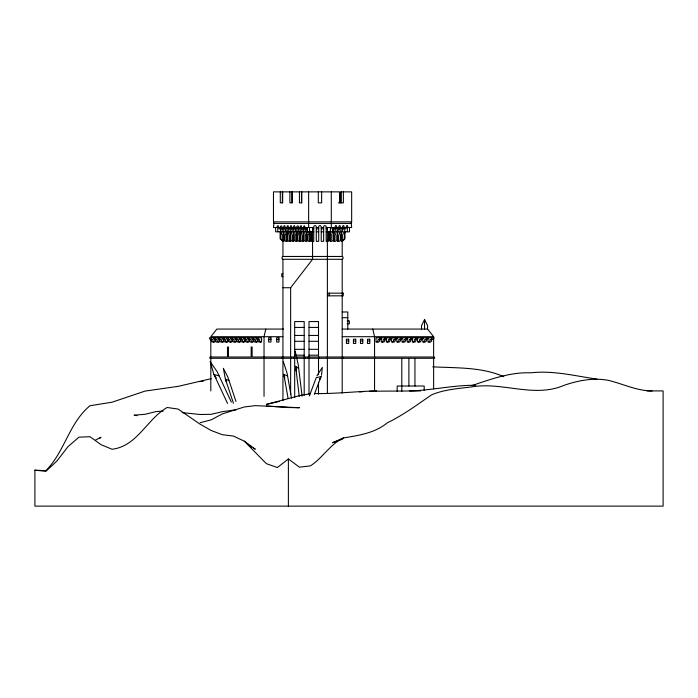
<?xml version="1.0" encoding="UTF-8"?>
<svg xmlns="http://www.w3.org/2000/svg" width="698" height="698" viewBox="0 0 698 698"><rect width="100%" height="100%" fill="white"/><g stroke="black" fill="none" stroke-linecap="round" stroke-linejoin="round"><path stroke-width="1.05" d="M321.542 375.262L322.293 367.418L316.944 375.812M265.807 329.063L264.036 336.698L264.036 396.377M309.389 395.888L316.264 377.627L320.687 376.684L319.885 379.206L321.097 376.423L314.344 394.387M328.47 239.92L327.379 241.334L328.549 238.76L328.549 231.806M433.633 357.001L252.118 357.001L252.118 347.037L251.167 347.037L251.167 357.001L228.438 357.001L228.438 347.037L227.487 347.037L227.487 357.001L210.813 357.001L209.845 357.271L209.845 358.275L434.601 358.275L434.601 357.271L433.633 357.001L433.633 336.698L427.577 329.063L427.577 325.661L424.55 319.527L421.522 325.661L421.522 329.063M329.377 235.348L330.285 233.612L330.285 231.806M333.443 227.522L332.789 228.787L331.855 228.787L332.545 227.522L332.545 231.806M333.112 231.806L333.74 228.787L336.497 228.787L337.151 227.522M334.682 228.787L335.337 227.522L338.678 227.522L339.158 225.786A1.405 0.995 -90 0 1 340.101 225.786L340.572 227.522M336.811 231.806L337.448 228.787L340.196 228.787L340.851 227.522M338.382 228.787L339.045 227.522L342.386 227.522L342.858 225.786A1.405 0.995 -90 0 1 343.8 225.786L344.28 227.522M340.519 231.806L341.148 228.787L343.905 228.787L344.559 227.522M342.09 228.787L342.744 227.522L346.086 227.522L346.566 225.786A1.405 0.995 -90 0 1 347.508 225.786L347.979 227.522M290.647 394.213L290.647 287.724L312.564 259.29L312.564 227.522M327.379 241.334L329.377 238.76M333.984 231.806L333.984 233.612L333.086 235.348L333.086 240.016L331.986 241.334L330.171 241.334L331.271 240.016L331.271 235.348L332.169 233.612L332.169 231.806M337.692 231.806L337.692 233.612L336.785 235.348L336.785 240.016L335.694 241.334L333.88 241.334L334.97 240.016L334.97 235.348L335.878 233.612L335.878 231.806L338.626 231.806L339.263 228.787M341.392 231.806L341.392 233.612L340.493 235.348L340.493 240.016L339.394 241.334L337.579 241.334L338.678 240.016L338.678 235.348L339.577 233.612L339.577 231.806L342.334 231.806L342.962 228.787M343.739 239.92L342.195 241.334L341.287 241.334L342.378 240.016L342.378 235.348L343.285 233.612L343.285 231.806L349.497 231.806L349.497 227.522M377.06 342.046L377.967 340.956L377.967 339.612L380.715 339.612L381.509 337.823M379.084 339.612L379.878 337.823M382.251 342.046L383.158 340.956L383.158 339.612L385.915 339.612L386.701 337.823M384.275 339.612L385.069 337.823M387.442 342.046L388.35 340.956L388.35 339.612L391.107 339.612L391.901 337.823M389.475 339.612L390.261 337.823M392.642 342.046L393.55 340.956L393.55 339.612L396.298 339.612L397.092 337.823M394.667 339.612L395.461 337.823M397.834 342.046L398.741 340.956L398.741 339.612L401.498 339.612L402.292 337.823M399.858 339.612L400.652 337.823M403.034 342.046L403.941 340.956L403.941 339.612L406.69 339.612L407.484 337.823M405.058 339.612L405.843 337.823M408.225 342.046L409.133 340.956L409.133 339.612L411.89 339.612L412.675 337.823M410.25 339.612L411.043 337.823M413.417 342.046L414.324 340.956L414.324 339.612L417.081 339.612L417.875 337.823M415.441 339.612L416.235 337.823M418.617 342.046L419.524 340.956L419.524 339.612L422.273 339.612L423.067 337.823M420.641 339.612L421.435 337.823M423.808 342.046L424.716 340.956L424.716 339.612L427.473 339.612L428.267 337.823M425.832 339.612L426.626 337.823M429.008 342.046L429.916 340.956L429.916 339.612L432.664 339.612L433.458 337.823L376.039 337.823L376.039 342.046L378.691 342.046L379.599 340.956L379.599 339.612M431.032 339.612L431.818 337.823M433.301 339.612L434.095 337.823M280.805 231.806L280.168 228.787L279.226 228.787L278.572 227.522L273.468 227.522L273.939 223.028L273.468 221.868L273.468 191.871L339.577 191.871L339.577 202.839M282.934 256.454L282.062 257.161L282.062 258.583L282.934 259.29L342.195 259.29L343.058 258.583L343.058 257.161L342.195 256.454L282.934 256.454L282.934 241.334L280.936 238.76L280.936 231.806M340.467 202.839L340.467 191.871L351.661 191.871L351.661 221.868L351.19 222.261L351.661 227.522L346.452 227.522L345.789 228.787L344.856 228.787L344.193 238.76L342.195 241.334L342.195 256.454M652.08 390.924C636.672 390.932 622.738 383.699 607.993 380.288C593.134 377.531 578.014 380.541 563.914 385.375C535.287 397.703 505.212 382.975 475.739 386.334C460.942 388.507 445.594 388.908 431.661 394.815C417.256 404.613 403.365 415.083 387.573 422.648C375.062 433.022 358.964 435.404 343.486 437.943C330.006 444.277 322.738 457.905 310.427 465.88L299.407 467.171L288.387 458.961L277.359 467.529L266.339 463.655L244.3 441.162L233.28 436.023L222.261 434.697L211.241 430.509L200.213 424.262L178.173 409.089L167.154 407.484C147.008 418.931 137.183 446.362 112.046 449.25L101.027 444.696L90.007 436.721L78.987 437.157L67.959 446.676L56.939 460.994L45.92 471.325L34.9 470.199L34.9 506.129L663.1 506.129L663.1 390.924L647.072 390.924M99.334 438.553L101.027 437.253L95.513 440.089M343.486 437.943L332.466 442.724L342.491 439.155M471.735 385.636C490.895 379.18 510.343 372.025 530.846 372.811C553.025 370.298 575.056 375.925 596.973 379.127M34.9 470.199L45.92 470.609C64.731 451.772 69.146 422.77 90.007 405.739L112.046 402.205L145.114 391.072L178.173 386.36L211.241 378.665M200.213 422.674L211.241 419.83L222.261 413.931L244.3 406.986L255.32 405.634L299.407 407.728L285.377 407.484M310.427 393.646L299.407 395.679L266.339 404.395L279.357 401.402M236.282 409.743L222.261 411.689L211.241 414.315L200.213 414.507L182.178 412.623M200.213 381.536L203.223 381.204M359.522 391.944L364.539 391.473M163.149 411.087L156.134 411.567L145.114 414.289L134.086 415.179L137.096 415.65M475.739 385.287C453.508 385.008 431.774 390.418 409.613 390.924M369.539 391.212L420.641 390.924M314.432 393.55C335.206 393.934 355.823 391.395 376.554 390.924M338.356 202.839L343.381 202.839L343.381 191.871M273.468 221.868L351.661 221.868M273.468 223.412L351.661 223.412M313.768 227.522L305.061 227.522L304.223 225.62L303.377 227.522M316.29 227.522L318.707 227.522M321.228 227.522L323.645 227.522M326.167 227.522L334.979 227.522L335.45 225.786A1.405 0.995 -90 0 1 336.392 225.786L336.872 227.522M312.564 228.787L313.768 228.787M316.29 228.787L318.707 228.787M321.228 228.787L323.645 228.787M326.167 228.787L327.379 228.787M313.768 231.806L305.532 231.806L304.895 228.787M316.29 231.806L318.707 231.806M321.228 231.806L323.645 231.806M326.167 231.806L334.927 231.806L335.555 228.787M283.737 234.109L283.737 241.334L281.381 239.92M287.026 231.012L287.026 241.334L285.421 241.334L284.322 240.016L284.322 235.348L283.423 233.612L283.423 231.806M290.324 233.08L290.324 241.334L288.71 241.334L287.62 240.016L287.62 235.348L286.712 233.612L286.712 231.806M293.614 233.08L293.614 241.334L292 241.334L290.909 240.016L290.909 235.348L290.002 233.612L290.002 231.806M296.903 231.012L296.903 241.334L295.298 241.334L294.198 240.016L294.198 235.348L293.3 233.612L293.3 231.806M300.201 231.012L300.201 241.334L298.587 241.334L297.496 240.016L297.496 235.348L296.589 233.612L296.589 231.806M303.49 233.08L303.49 241.334L301.876 241.334L300.786 240.016L300.786 235.348L299.878 233.612L299.878 231.806M306.78 234.109L306.78 241.334L305.174 241.334L304.075 240.016L304.075 235.348L303.176 233.612L303.176 231.806M310.078 231.012L310.078 241.334L308.464 241.334L307.373 240.016L307.373 235.348L306.466 233.612L306.466 231.806M282.934 273.738L281.756 273.738L281.756 276.661L282.934 276.661M282.934 287.724L290.647 287.724M342.195 311.989L347.796 311.989L347.796 329.124M342.195 317.686L347.796 317.686M347.194 320.879L349.375 320.879L349.375 323.759L347.194 323.759M294.687 327.423L304.188 327.423M309.013 327.423L318.506 327.423M283.528 329.063L216.869 329.063L210.813 336.698L282.934 336.698M342.195 329.063L427.577 329.063M294.687 335.441L304.188 335.441M309.013 335.441L318.506 335.441M342.195 336.698L433.633 336.698M268.643 339.612L270.955 339.612M276.644 339.612L278.956 339.612M346.4 341.017L348.712 341.017M353.424 341.017L355.736 341.017M360.438 341.017L362.759 341.017M367.462 341.017L369.774 341.017M294.687 341.305L304.188 341.305M309.013 341.305L318.506 341.305M294.687 349.323L304.188 349.323M309.013 349.323L318.506 349.323M294.687 355.186L304.188 355.186M309.013 355.186L318.506 355.186M298.36 368.212L295.987 366.633L296.345 370.839L295.612 366.197L299.268 396.403M219.085 375.838L214.007 374.521L227.531 403.418M287.166 375.838L284.269 374.521L284.705 378.037L283.798 374.163L288.1 398.471M228.961 380.41L225.454 379.293L233.472 403.304M266.339 405.983L288.387 407.475M432.664 366.808C456.509 368.16 481.445 366.816 503.799 376.667M249.814 446.101L251.646 447.139M253.487 448.168L255.32 449.207L244.3 441.162M258.53 339.612L257.745 337.823M260.555 342.046L259.647 340.956L259.647 339.612L256.899 339.612L256.105 337.823M254.281 339.612L253.496 337.823M256.314 342.046L255.407 340.956L255.407 339.612L252.65 339.612L251.856 337.823M250.041 339.612L249.247 337.823M252.065 342.046L251.158 340.956L251.158 339.612L248.401 339.612L247.607 337.823M245.792 339.612L244.998 337.823M247.816 342.046L246.909 340.956L246.909 339.612L244.152 339.612L243.366 337.823M241.543 339.612L240.749 337.823M243.567 342.046L242.66 340.956L242.66 339.612L239.903 339.612L239.117 337.823M237.294 339.612L236.5 337.823M239.318 342.046L238.411 340.956L238.411 339.612L235.662 339.612L234.868 337.823M233.045 339.612L232.251 337.823M235.069 342.046L234.162 340.956L234.162 339.612L231.413 339.612L230.619 337.823M228.796 339.612L228.01 337.823M230.829 342.046L229.921 340.956L229.921 339.612L227.164 339.612L226.37 337.823M224.555 339.612L223.761 337.823M226.58 342.046L225.672 340.956L225.672 339.612L222.915 339.612L222.121 337.823M220.306 339.612L219.512 337.823M222.33 342.046L221.423 340.956L221.423 339.612L218.666 339.612L217.872 337.823M216.057 339.612L215.263 337.823M218.081 342.046L217.174 340.956L217.174 339.612L214.417 339.612L213.632 337.823M211.808 339.612L211.014 337.823M213.832 342.046L212.925 340.956L212.925 339.612L210.177 339.612L209.383 337.823L261.576 337.823L261.576 342.046L258.923 342.046L258.016 340.956L258.016 339.612M311.395 231.806L311.395 238.76L312.564 241.334L311.465 239.92M310.078 241.334L308.978 240.016L308.978 235.348L308.08 233.612L308.08 231.806M306.78 241.334L305.689 240.016L305.689 235.348L304.782 233.612L304.782 231.806L302.234 231.806L301.606 228.787M303.49 241.334L302.4 240.016L302.4 235.348L301.492 233.612L301.492 231.806L298.945 231.806L298.308 228.787M300.201 241.334L299.102 240.016L299.102 235.348L298.203 233.612L298.203 231.806L295.655 231.806L295.018 228.787M296.903 241.334L295.812 240.016L295.812 235.348L294.905 233.612L294.905 231.806L292.357 231.806L291.729 228.787M293.614 241.334L292.523 240.016L292.523 235.348L291.616 233.612L291.616 231.806L289.068 231.806L288.431 228.787M290.324 241.334L289.225 240.016L289.225 235.348L288.326 233.612L288.326 231.806L285.779 231.806L285.142 228.787M287.026 241.334L285.936 240.016L285.936 235.348L285.028 233.612L285.028 231.806L282.481 231.806L281.852 228.787M283.737 241.334L282.646 240.016L282.646 235.348L281.739 233.612L281.739 231.806L275.631 231.806L275.631 227.522M310.566 238.76L312.564 241.334M214.007 374.521L216.301 378.037M306.588 227.522L307.251 228.787M310.662 235.348L309.755 233.612L309.755 231.806M305.567 228.787L304.913 227.522L301.772 227.522L301.143 225.663L300.332 225.986L300.088 227.522M307.137 231.806L306.509 228.787L303.953 228.787L303.298 227.522M302.278 228.787L301.615 227.522L298.474 227.522C298.91 224.014 295.027 226.702 297.374 228.787L299.922 228.787L300.559 231.806M303.848 231.806L303.211 228.787L300.664 228.787L300.009 227.522M298.98 228.787L298.325 227.522L295.184 227.522L294.565 225.663L293.753 225.986L293.5 227.522M295.69 228.787L295.036 227.522L291.895 227.522L291.267 225.663L290.455 225.986L290.211 227.522M297.261 231.806L296.633 228.787L294.076 228.787L293.422 227.522M292.401 228.787L291.738 227.522L288.597 227.522L287.977 225.663L287.166 225.986L286.922 227.522M293.971 231.806L293.334 228.787L290.787 228.787L290.132 227.522M289.103 228.787L288.449 227.522L285.308 227.522L284.688 225.663L283.877 225.986L283.624 227.522M290.682 231.806L290.045 228.787L287.497 228.787L286.834 227.522M285.814 228.787L285.159 227.522L282.018 227.522C282.446 224.014 278.563 226.702 280.91 228.787L283.458 228.787L284.095 231.806M287.384 231.806L286.756 228.787L284.199 228.787L283.545 227.522M282.524 228.787L281.861 227.522L278.72 227.522L278.101 225.663L277.289 225.986L277.045 227.522M231.378 402.135L217.191 371.807L210.185 361.59L213.78 374.032M225.454 379.293L226.658 382.277M235.976 401.42L227.818 376.981L223.351 368.3L225.323 378.874M283.309 361.59L287.114 373.299L291.511 398.148M226.012 379.808L226.44 381.457M372.784 329.063L374.556 336.698L374.556 390.967M295.202 351.155L298.325 365.167L302.094 396.246M433.633 358.545L433.633 388.812M431.547 339.612L431.547 340.956L430.64 342.046L427.987 342.046L427.987 337.823M426.356 339.612L426.356 340.956L425.448 342.046L422.787 342.046L422.787 337.823M424.55 319.527L424.55 329.063M424.192 390.374L424.192 386.011L397.179 386.011L397.179 391.465M421.156 339.612L421.156 340.956L420.248 342.046L417.596 342.046L417.596 337.823M415.964 339.612L415.964 340.956L415.057 342.046L412.405 342.046L412.405 337.823M414.944 358.545L414.944 386.011M410.773 339.612L410.773 340.956L409.857 342.046L407.204 342.046L407.204 338.879M408.888 358.545L408.888 386.011M405.573 339.612L405.573 340.956L404.666 342.046L402.013 342.046L402.013 337.823M401.804 358.545L401.804 391.465M400.382 339.612L400.382 340.956L399.474 342.046L396.822 342.046L396.822 337.823M395.181 339.612L395.181 340.956L394.274 342.046L391.622 342.046L391.622 337.823M389.99 339.612L389.99 340.956L389.083 342.046L386.43 342.046L386.43 337.823M384.799 339.612L384.799 340.956L383.883 342.046L381.23 342.046L381.23 337.823M347.36 227.522L347.36 231.806M345.013 231.806L345.013 238.76L342.195 241.334L343.285 239.92M342.195 259.29L342.195 357.001L342.875 357.271L342.875 358.275L342.195 358.545L342.195 393.131M341.331 191.871L341.331 202.839M341.287 231.012L341.287 241.334M337.579 231.012L337.579 241.334M333.88 231.012L333.88 241.334M331.297 191.871L331.297 227.522M330.398 227.522L330.398 231.806M330.171 231.012L330.171 241.334M329.377 231.806L329.377 240.016L328.287 241.334L326.167 241.334L326.167 226.885A1.265 1.265 0 0 0 324.91 225.62A1.265 1.265 0 0 0 323.645 226.885L323.645 241.334L321.228 241.334L321.228 226.885A1.265 1.265 0 0 0 319.972 225.62A1.265 1.265 0 0 0 318.707 226.885L318.707 241.334L316.29 241.334L316.29 226.885A1.265 1.265 0 0 0 315.034 225.62A1.265 1.265 0 0 0 313.768 226.885L313.768 241.334L311.753 241.334L310.662 240.016L310.566 231.806M329.43 293.16L329.43 295.83M327.379 227.522L327.379 393.131M321.638 191.871L321.638 202.839L318.297 202.839L318.297 191.871M318.506 374.756L318.506 358.545L319.195 358.275L319.195 357.271L318.506 357.001L318.506 321.56L309.013 321.56L309.013 357.001L308.324 357.271L308.324 358.275L309.013 358.545L309.013 394.213M318.506 382.321L318.506 394.213M309.537 227.522L309.537 231.806M308.638 191.871L308.638 227.522M307.399 227.522L307.399 231.806M304.188 395.295L304.188 358.545L304.869 358.275L304.869 357.271L304.188 357.001L304.188 321.56L294.687 321.56L294.687 357.001L294.006 357.271L294.006 358.275L294.687 358.545L294.687 397.459M301.798 191.871L301.798 202.839L299.433 202.839L299.433 191.871M301.484 191.871L301.484 202.839M292.235 191.871L292.235 202.839L289.871 202.839L289.871 191.871M291.921 191.871L291.921 202.839M288.387 458.961L288.387 506.129M282.934 259.29L282.934 357.001L282.245 357.271L282.245 358.275L282.934 358.545L282.934 400.696M282.673 191.871L282.673 202.839L280.299 202.839L280.299 191.871M282.358 191.871L282.358 202.839M281.835 239.92L282.934 241.334L280.107 238.76L280.107 231.806M277.769 227.522L277.769 231.806M257.326 339.935L257.326 342.046L254.674 342.046L253.767 340.956L253.767 339.612M253.077 339.935L253.077 342.046L250.425 342.046L249.518 340.956L249.518 339.612M248.837 338.879L248.837 342.046L246.176 342.046L245.268 340.956L245.268 339.612M244.588 338.879L244.588 342.046L241.936 342.046L241.028 340.956L241.028 339.612M240.339 338.879L240.339 342.046L237.686 342.046L236.779 340.956L236.779 339.612M236.09 338.879L236.09 342.046L233.437 342.046L232.53 340.956L232.53 339.612M231.841 339.935L231.841 342.046L229.188 342.046L228.281 340.956L228.281 339.612M227.592 339.935L227.592 342.046L224.939 342.046L224.032 340.956L224.032 339.612M223.351 339.935L223.351 342.046L220.69 342.046L219.783 340.956L219.783 339.612M219.102 339.935L219.102 342.046L216.45 342.046L215.542 340.956L215.542 339.612M214.853 339.935L214.853 342.046L212.201 342.046L211.293 340.956L211.293 339.612M210.813 339.9L210.813 357.001M210.813 358.545L210.813 390.967M343.233 293.16L327.886 293.16L327.886 295.83L343.233 295.83L343.233 293.16M270.955 337.823L268.643 337.823L268.643 342.046L270.955 342.046L270.955 337.823M278.956 337.823L276.644 337.823L276.644 342.046L278.956 342.046L278.956 337.823M348.712 339.228L346.4 339.228L346.4 343.451L348.712 343.451L348.712 339.228M355.736 339.228L353.424 339.228L353.424 343.451L355.736 343.451L355.736 339.228M362.759 339.228L360.438 339.228L360.438 343.451L362.759 343.451L362.759 339.228M369.774 339.228L367.462 339.228L367.462 343.451L369.774 343.451L369.774 339.228"/></g></svg>
